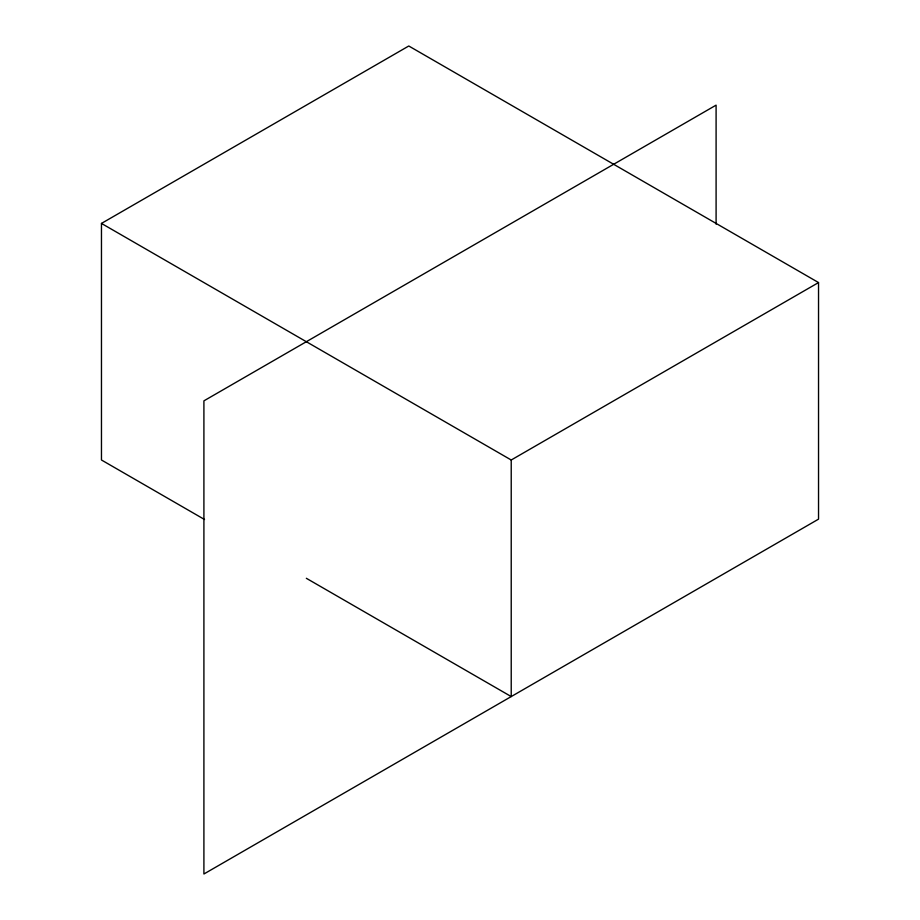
<?xml version="1.0" encoding="UTF-8"?>
<svg xmlns="http://www.w3.org/2000/svg" width="920" height="920" viewBox="0 0 920 920"><rect width="100%" height="100%" fill="white"/><g stroke="black" fill="none" stroke-linecap="round" stroke-linejoin="round"><path stroke-width="1.38" d="M204.527 519.501L101.465 460L101.465 223.422L408.779 46L818.535 282.566L818.535 519.144L203.906 874L203.906 400.855L716.094 105.144L716.094 224.146M101.465 223.422L511.221 460L818.535 282.566M306.337 578.289L511.221 696.567L511.221 460"/></g></svg>
